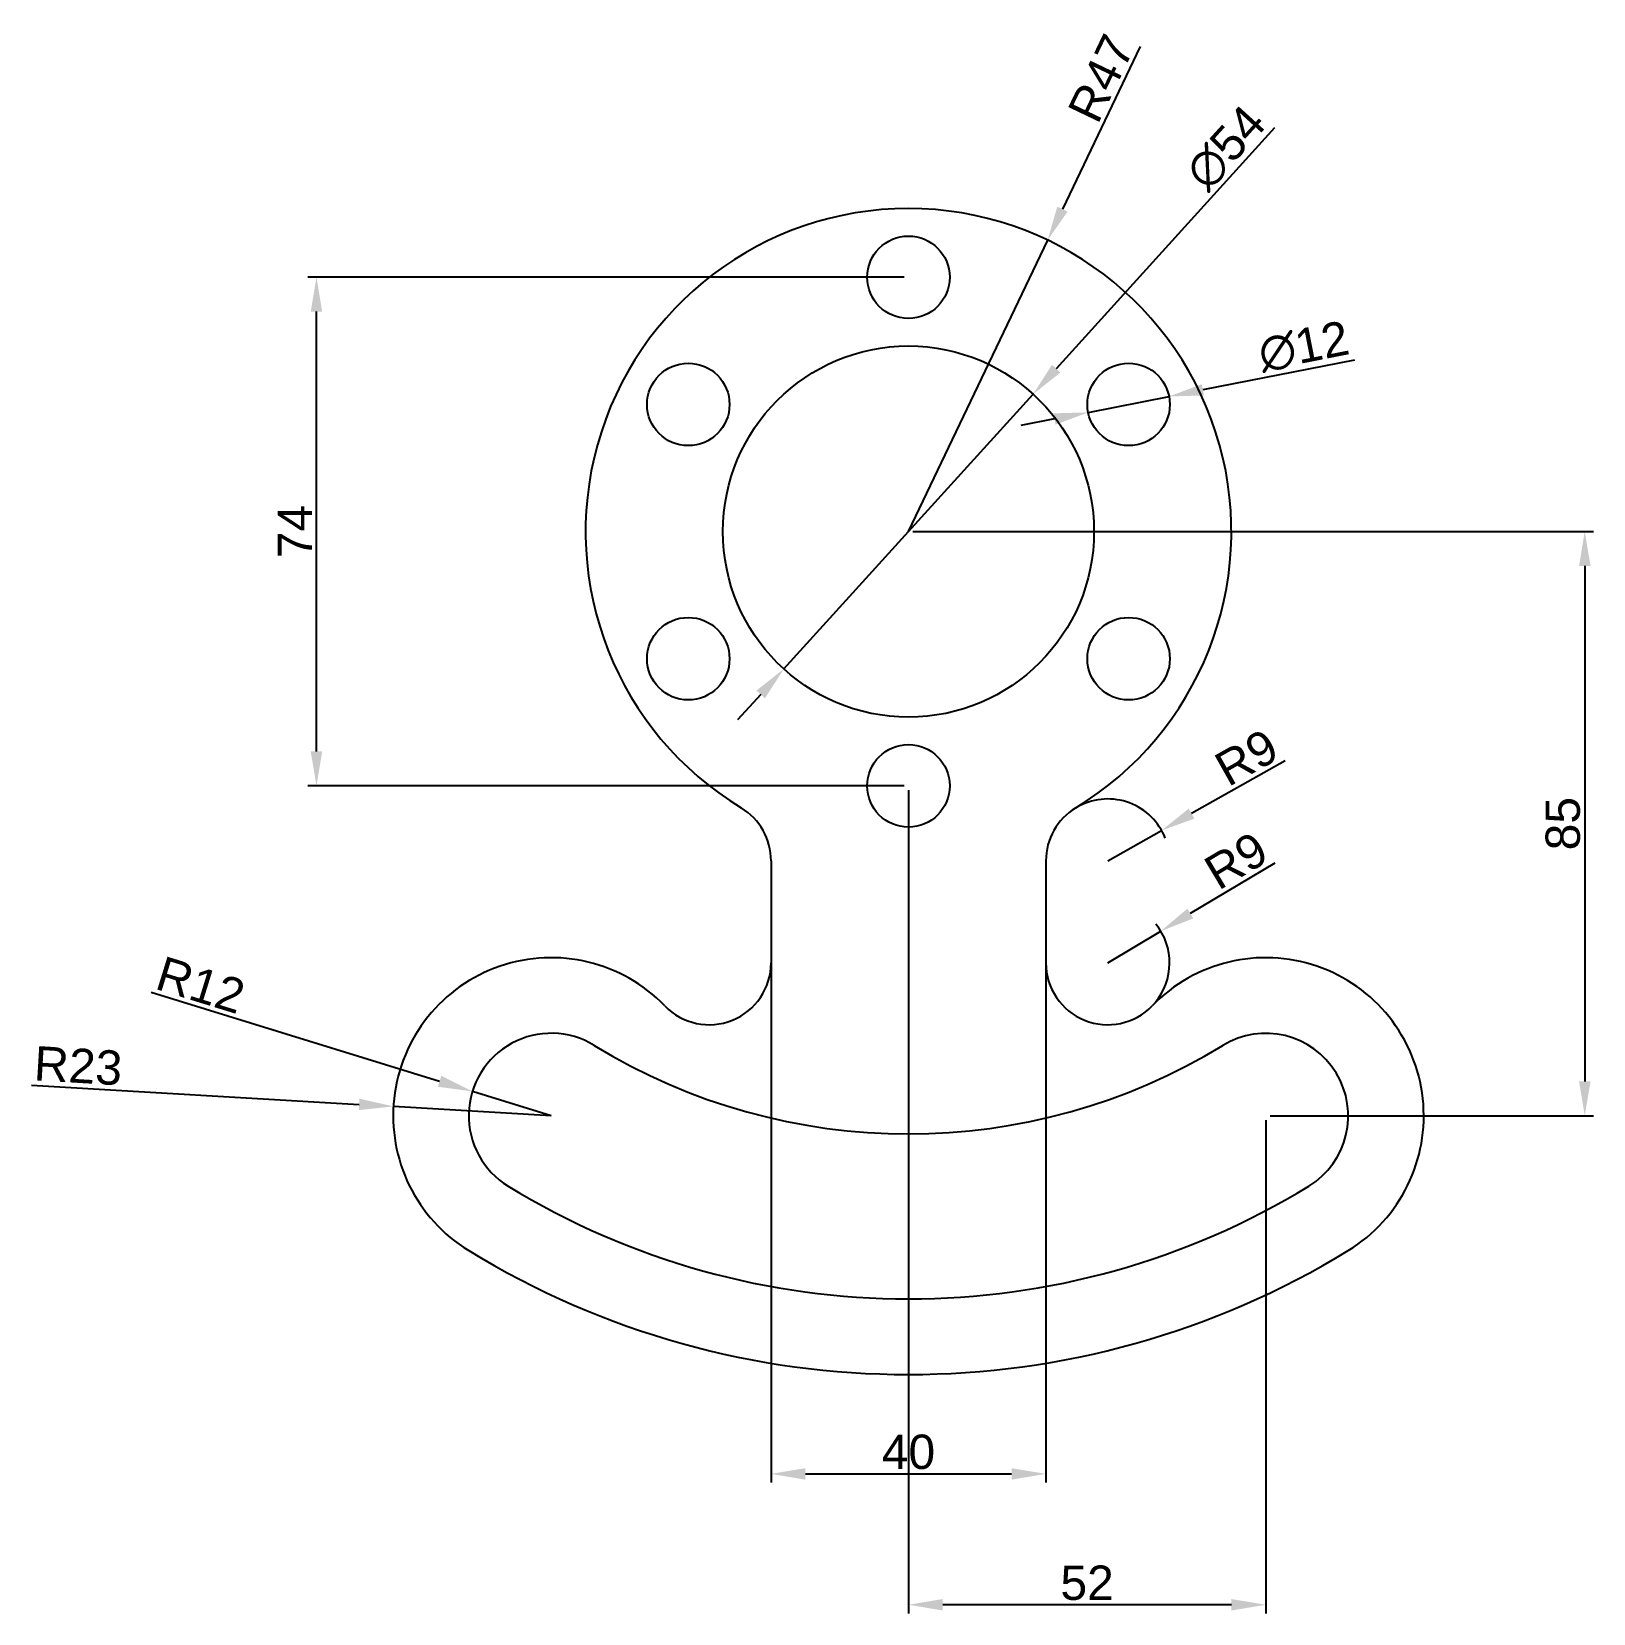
# Model space of a CAD drawing. Header units: millimetres. Extents: x -128 to 100, y -157 to 73.
import ezdxf

# ---------------------------------------------------------------- set-up
doc = ezdxf.new("R2010")
doc.units = ezdxf.units.MM
doc.styles.get("Standard").update_dxf_attribs({"font": 'arial.ttf'})
doc.dimstyles.new('ISO-25', dxfattribs={"dimtxt": 5, "dimasz": 5, "dimexe": 1.25, "dimexo": 0.625, "dimtad": 1, "dimtxsty": 'Standard', "dimcen": 2.5, "dimadec": 0, "dimazin": 0, "dimtfac": 1, "dimtmove": 0, "dimatfit": 3, "dimfxl": 1, "dimarcsym": 0})

# ---------------------------------------------------------------- blocks, each defined once
blk = doc.blocks.new('*D4')
at = {"color": 0, "lineweight": -2, "transparency": 16777216}
for p, q in [((33.7, 70.56), (22.41, 46.92)), ((0, 0), (20.26, 42.41))]:
    blk.add_line(p, q, dxfattribs=at)
at = {"color": 0, "transparency": 16777216}
blk.add_solid([(21.66, 47.28), (23.16, 46.56), (20.26, 42.41)], dxfattribs=at)
at = {"layer": 'Defpoints', "color": 0, "transparency": 16777216}
for p in [(20.26, 42.41), (0, 0)]:
    blk.add_point(p, dxfattribs=at)
at = {"color": 0, "transparency": 16777216, "insert": (28.04, 65.95), "char_height": 5, "attachment_point": 5, "rotation": 64.4698}
blk.add_mtext('R47', dxfattribs=at)
blk = doc.blocks.new('*D5')
at = {"color": 0, "lineweight": -2, "transparency": 16777216}
for p, q in [((53.29, 58.73), (21.51, 23.7)), ((-18.14, -19.99), (18.14, 19.99)), ((-21.51, -23.7), (-24.87, -27.4))]:
    blk.add_line(p, q, dxfattribs=at)
at = {"color": 0, "transparency": 16777216}
for points in [[(20.89, 24.26), (22.12, 23.14), (18.14, 19.99)], [(-22.12, -23.14), (-20.89, -24.26), (-18.14, -19.99)]]:
    blk.add_solid(points, dxfattribs=at)
at = {"layer": 'Defpoints', "color": 0, "transparency": 16777216}
for p in [(18.14, 19.99), (-18.14, -19.99)]:
    blk.add_point(p, dxfattribs=at)
at = {"color": 0, "transparency": 16777216, "insert": (46.19, 55.83), "char_height": 5, "attachment_point": 5, "rotation": 47.7758}
blk.add_mtext('∅54', dxfattribs=at)
blk = doc.blocks.new('*D6')
at = {"color": 0, "lineweight": -2, "transparency": 16777216}
for p, q in [((64.94, 24.96), (42.84, 20.62)), ((26.16, 17.34), (37.93, 19.66)), ((21.25, 16.38), (16.34, 15.41))]:
    blk.add_line(p, q, dxfattribs=at)
at = {"color": 0, "transparency": 16777216}
for points in [[(42.68, 21.44), (43, 19.8), (37.93, 19.66)], [(21.09, 17.2), (21.41, 15.56), (26.16, 17.34)]]:
    blk.add_solid(points, dxfattribs=at)
at = {"layer": 'Defpoints', "color": 0, "transparency": 16777216}
for p in [(37.93, 19.66), (26.16, 17.34)]:
    blk.add_point(p, dxfattribs=at)
at = {"color": 0, "transparency": 16777216, "insert": (57.53, 26.89), "char_height": 5, "attachment_point": 5, "rotation": 11.1171}
blk.add_mtext('∅12', dxfattribs=at)
blk = doc.blocks.new('*D7')
at = {"color": 0, "lineweight": -2, "transparency": 16777216}
for p, q in [((54.83, -33.37), (41.2, -41.04)), ((29, -47.91), (36.84, -43.49))]:
    blk.add_line(p, q, dxfattribs=at)
blk.add_arc((29, -47.91), 9, 21.4082, 117.2097, dxfattribs=at)
at = {"color": 0, "transparency": 16777216}
blk.add_solid([(40.79, -40.31), (41.61, -41.77), (36.84, -43.49)], dxfattribs=at)
at = {"layer": 'Defpoints', "color": 0, "transparency": 16777216}
for p in [(36.84, -43.49), (29, -47.91)]:
    blk.add_point(p, dxfattribs=at)
at = {"color": 0, "transparency": 16777216, "insert": (49.21, -32.89), "char_height": 5, "attachment_point": 5, "rotation": 29.3659}
blk.add_mtext('R9', dxfattribs=at)
blk = doc.blocks.new('*D8')
at = {"color": 0, "lineweight": -2, "transparency": 16777216}
for p, q in [((53.32, -48.24), (41.02, -55.58)), ((29, -62.75), (36.73, -58.14))]:
    blk.add_line(p, q, dxfattribs=at)
blk.add_arc((29, -62.75), 9, 319.9302, 38.7844, dxfattribs=at)
at = {"color": 0, "transparency": 16777216}
blk.add_solid([(40.6, -54.86), (41.45, -56.29), (36.73, -58.14)], dxfattribs=at)
at = {"layer": 'Defpoints', "color": 0, "transparency": 16777216}
for p in [(36.73, -58.14), (29, -62.75)]:
    blk.add_point(p, dxfattribs=at)
at = {"color": 0, "transparency": 16777216, "insert": (47.69, -47.9), "char_height": 5, "attachment_point": 5, "rotation": 30.8267}
blk.add_mtext('R9', dxfattribs=at)
blk = doc.blocks.new('*D9')
at = {"color": 0, "lineweight": -2, "transparency": 16777216}
for p, q in [((-127.62, -80.53), (-79.95, -83.35)), ((-52, -85), (-74.96, -83.64))]:
    blk.add_line(p, q, dxfattribs=at)
at = {"color": 0, "transparency": 16777216}
blk.add_solid([(-79.9, -82.52), (-80, -84.18), (-74.96, -83.64)], dxfattribs=at)
at = {"layer": 'Defpoints', "color": 0, "transparency": 16777216}
for p in [(-74.96, -83.64), (-52, -85)]:
    blk.add_point(p, dxfattribs=at)
at = {"color": 0, "transparency": 16777216, "insert": (-120.84, -77.75), "char_height": 5, "attachment_point": 5, "rotation": 356.6179}
blk.add_mtext('R23', dxfattribs=at)
blk = doc.blocks.new('*D10')
at = {"color": 0, "lineweight": -2, "transparency": 16777216}
for p, q in [((-110.22, -67.02), (-68.24, -79.98)), ((-52, -85), (-63.47, -81.46))]:
    blk.add_line(p, q, dxfattribs=at)
at = {"color": 0, "transparency": 16777216}
blk.add_solid([(-68, -79.19), (-68.49, -80.78), (-63.47, -81.46)], dxfattribs=at)
at = {"layer": 'Defpoints', "color": 0, "transparency": 16777216}
for p in [(-63.47, -81.46), (-52, -85)]:
    blk.add_point(p, dxfattribs=at)
at = {"color": 0, "transparency": 16777216, "insert": (-103.01, -65.97), "char_height": 5, "attachment_point": 5, "rotation": 342.8411}
blk.add_mtext('R12', dxfattribs=at)
blk = doc.blocks.new('*D11')
at = {"color": 0, "lineweight": -2, "transparency": 16777216}
for p, q in [((-0.63, 37), (-87.41, 37)), ((-86.16, -32), (-86.16, 32)), ((-0.63, -37), (-87.41, -37))]:
    blk.add_line(p, q, dxfattribs=at)
at = {"color": 0, "transparency": 16777216}
for points in [[(-87, 32), (-85.33, 32), (-86.16, 37)], [(-87, -32), (-85.33, -32), (-86.16, -37)]]:
    blk.add_solid(points, dxfattribs=at)
at = {"layer": 'Defpoints', "color": 0, "transparency": 16777216}
for p in [(-86.16, 37), (0, 37), (0, -37)]:
    blk.add_point(p, dxfattribs=at)
at = {"color": 0, "transparency": 16777216, "insert": (-89.29, 0), "char_height": 5, "attachment_point": 5, "rotation": 90}
blk.add_mtext('74', dxfattribs=at)
blk = doc.blocks.new('*D12')
at = {"color": 0, "lineweight": -2, "transparency": 16777216}
for p, q in [((0.63, 0), (99.68, 0)), ((98.43, -5), (98.43, -80)), ((52.63, -85), (99.68, -85))]:
    blk.add_line(p, q, dxfattribs=at)
at = {"color": 0, "transparency": 16777216}
for points in [[(97.6, -5), (99.27, -5), (98.43, 0)], [(97.6, -80), (99.27, -80), (98.43, -85)]]:
    blk.add_solid(points, dxfattribs=at)
at = {"layer": 'Defpoints', "color": 0, "transparency": 16777216}
for p in [(0, 0), (52, -85), (98.43, -85)]:
    blk.add_point(p, dxfattribs=at)
at = {"color": 0, "transparency": 16777216, "insert": (95.26, -42.5), "char_height": 5, "attachment_point": 5, "rotation": 90}
blk.add_mtext('85', dxfattribs=at)
blk = doc.blocks.new('*D13')
at = {"color": 0, "lineweight": -2, "transparency": 16777216}
for p, q in [((-20, -55.95), (-20, -138.36)), ((20, -55.95), (20, -138.36)), ((-15, -137.11), (15, -137.11))]:
    blk.add_line(p, q, dxfattribs=at)
at = {"color": 0, "transparency": 16777216}
for points in [[(-15, -136.28), (-15, -137.95), (-20, -137.11)], [(15, -136.28), (15, -137.95), (20, -137.11)]]:
    blk.add_solid(points, dxfattribs=at)
at = {"layer": 'Defpoints', "color": 0, "transparency": 16777216}
for p in [(-20, -55.33), (20, -55.33), (20, -137.11)]:
    blk.add_point(p, dxfattribs=at)
at = {"color": 0, "transparency": 16777216, "insert": (0, -133.93), "char_height": 5, "attachment_point": 5}
blk.add_mtext('40', dxfattribs=at)
blk = doc.blocks.new('*D14')
at = {"color": 0, "lineweight": -2, "transparency": 16777216}
for p, q in [((0, -37.62), (0, -157.4)), ((52, -85.62), (52, -157.4)), ((47, -156.15), (5, -156.15))]:
    blk.add_line(p, q, dxfattribs=at)
at = {"color": 0, "transparency": 16777216}
for points in [[(5, -155.32), (5, -156.99), (0, -156.15)], [(47, -155.32), (47, -156.99), (52, -156.15)]]:
    blk.add_solid(points, dxfattribs=at)
at = {"layer": 'Defpoints', "color": 0, "transparency": 16777216}
for p in [(0, -37), (52, -85), (0, -156.15)]:
    blk.add_point(p, dxfattribs=at)
at = {"color": 0, "transparency": 16777216, "insert": (26, -152.98), "char_height": 5, "attachment_point": 5}
blk.add_mtext('52', dxfattribs=at)

msp = doc.modelspace()

# ---------------------------------------------------------------- linework, layer by layer
for p, q in [((-20, -47.906), (-20, -62.751)), ((20, -47.906), (20, -62.751))]:
    msp.add_line(p, q)
for centre, radius in [((0, 37), 6), ((0, 0), 27), ((-32.043, 18.5), 6), ((32.043, 18.5), 6), ((-32.043, -18.5), 6), ((32.043, -18.5), 6), ((0, -37), 6)]:
    msp.add_circle(centre, radius)
for centre, radius, start, end in [((0, 0), 47, 301.18862, 238.81138), ((-29, -47.906), 9, 0, 58.81138), ((29, -47.906), 9, 121.18862, 180), ((-52, -85), 23, 44.04863, 238.54318), ((52, -85), 23, 301.45682, 135.95137), ((-29, -62.751), 9, 224.04863, 0), ((29, -62.751), 9, 180, 315.95137), ((-52, -85), 12, 58.54318, 238.54318), ((52, -85), 12, 301.45682, 121.45682), ((0, 0), 87.644, 238.54318, 301.45682), ((0, 0), 111.644, 238.54318, 301.45682), ((0, 0), 122.644, 238.54318, 301.45682)]:
    msp.add_arc(centre, radius, start, end)

# ---------------------------------------------------------------- dimensions: what is measured, and where the dimension line sits
for center, mpoint, picture, middle in [((0, 0), (20.256, 42.411), '*D4', (30.858, 64.608)), ((29, -47.906), (36.844, -43.493), '*D7', (50.771, -35.656)), ((-52, -85), (-63.466, -81.46), '*D10', (-103.937, -68.964)), ((-52, -85), (-74.96, -83.643), '*D9', (-121.032, -80.92))]:
    dim = msp.add_radius_dim(center=center, mpoint=mpoint, dimstyle='ISO-25')
    dim.commit()
    dim.dimension.update_dxf_attribs({"geometry": picture, "text_midpoint": middle, "dimtype": 164})
for p1, p2, picture, middle in [((-18.145, -19.994), (18.145, 19.994), '*D5', (48.647, 53.605)), ((26.156, 17.343), (37.93, 19.657), '*D6', (58.166, 23.633))]:
    dim = msp.add_diameter_dim_2p(p1=p1, p2=p2, dimstyle='ISO-25')
    dim.commit()
    dim.dimension.update_dxf_attribs({"geometry": picture, "text_midpoint": middle, "dimtype": 163})
for base, p1, p2, picture, middle in [((-86.163, 37), (0, -37), (0, 37), '*D11', (-89.288, 0)), ((98.435, -85), (0, 0), (52, -85), '*D12', (95.257, -42.5))]:
    dim = msp.add_linear_dim(base=base, p1=p1, p2=p2, angle=90, dimstyle='ISO-25')
    dim.commit()
    dim.dimension.update_dxf_attribs({"geometry": picture, "text_midpoint": middle})
for base, p1, p2, picture, middle in [((0, -156.154), (52, -85), (0, -37), '*D14', (26, -152.976)), ((20, -137.112), (-20, -55.329), (20, -55.329), '*D13', (0, -133.934))]:
    dim = msp.add_linear_dim(base=base, p1=p1, p2=p2, dimstyle='ISO-25')
    dim.commit()
    dim.dimension.update_dxf_attribs({"geometry": picture, "text_midpoint": middle})
dim = msp.add_radius_dim(center=(29, -62.751), mpoint=(36.728, -58.139), dimstyle='ISO-25')
dim.commit()
dim.dimension.update_dxf_attribs({"geometry": '*D8', "text_midpoint": (47.69, -47.897)})

doc.saveas('drawing.dxf')
